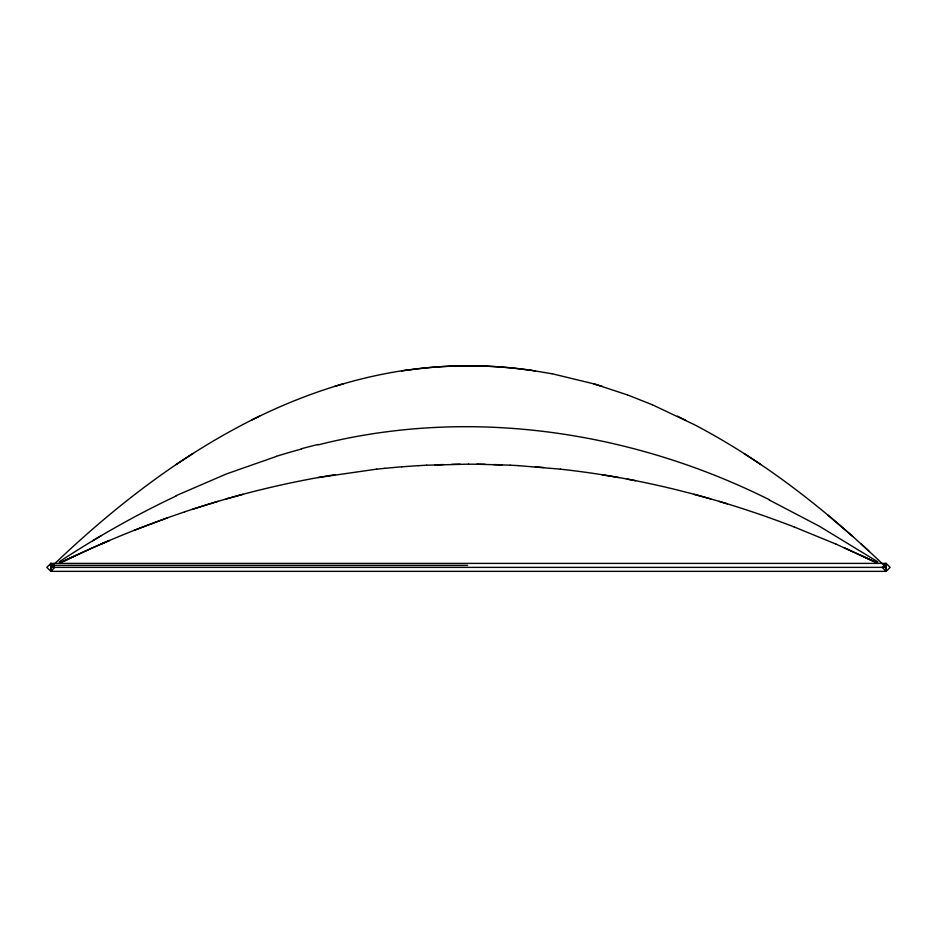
<?xml version="1.0" encoding="UTF-8"?>
<svg xmlns="http://www.w3.org/2000/svg" width="937" height="937" viewBox="0 0 937 937"><rect width="100%" height="100%" fill="white"/><g stroke="black" fill="none" stroke-linecap="round" stroke-linejoin="round"><path stroke-width="1.41" d="M242.976 424.508C171.893 461.648 108.493 511.965 50.832 567.377L50.832 571.347L886.168 571.347L890.15 567.377L886.156 563.395L50.832 563.395L46.85 567.377L50.844 571.347L54.814 567.377L50.832 563.395L50.832 571.347L50.844 563.395L50.856 567.377L886.168 567.377L886.156 571.347L882.185 567.377L886.168 563.395L886.168 571.347L886.156 563.395L886.144 567.377C828.507 511.93 765.084 461.648 694.012 424.484M176.168 464.529L192.87 453.555M59.195 561.837C96.652 537.311 135.631 515.034 176.168 495.989M92.634 540.801L100.985 535.823M242.976 424.496C295.143 397.241 351.586 377.529 410.031 369.611M251.339 420.233L259.69 416.11M92.622 547.794L60.39 562.727C100.692 543.319 142.096 526.161 184.519 511.93M60.39 562.715L75.909 555.383M59.195 563.289L67.546 559.284M176.168 495.626L226.274 474.005L276.392 456.424M92.622 547.77L109.324 540.52L100.973 544.104M134.401 530.26L167.805 517.716M184.519 511.895C233.5 495.427 283.829 482.895 334.86 474.719M192.87 509.166L217.934 501.365M334.86 386.337L343.211 383.83M226.285 498.929L242.988 494.303M318.158 444.888C468.816 406.541 630.976 430.68 769.183 499.644M318.158 477.565L376.627 469.144M376.627 469.191L384.978 468.277M384.978 468.313L401.68 466.79M401.68 466.825L418.382 465.63M418.382 465.677L426.733 465.174M426.733 465.22L468.5 464.143M435.096 464.846L443.447 464.553M451.798 464.354L460.149 464.225M50.024 565.386L467.645 565.386M468.5 464.178L485.202 464.307M476.851 464.225L510.255 465.185M493.553 464.553L501.904 464.846M510.255 465.22L518.606 465.63M518.618 465.666L560.373 469.144M535.32 466.825L543.671 467.528M560.373 469.179C640.475 477.8 719.136 498.015 794.248 526.981M526.969 369.6L552.022 373.758M602.14 474.754L618.842 477.565M627.193 479.088L635.544 480.704M552.022 373.722L593.789 383.842L627.193 394.817M694.012 494.291L710.714 498.917M593.789 383.842L602.14 386.337M719.077 501.354L727.428 503.872M627.193 394.782L652.257 404.737M794.248 526.992L836.027 544.116M652.257 404.714L694.012 424.52M836.027 544.116L876.61 562.715L844.378 547.794M861.091 555.383L877.805 563.289M769.183 499.971L819.301 526.196L877.805 561.837M677.31 416.122L685.661 420.233M744.13 453.567L760.832 464.541M827.652 514.893L852.717 536.433M861.08 543.928L869.442 551.577M401.692 370.935A402.383 369.799 0 0 1 535.308 370.947M410.055 369.764A400.977 368.358 0 0 1 526.945 369.764M301.339 448.764A663.302 646.214 0.2 0 1 318.053 444.478M276.356 456.319A681.129 663.337 0.1 0 1 301.421 449.046"/></g></svg>
